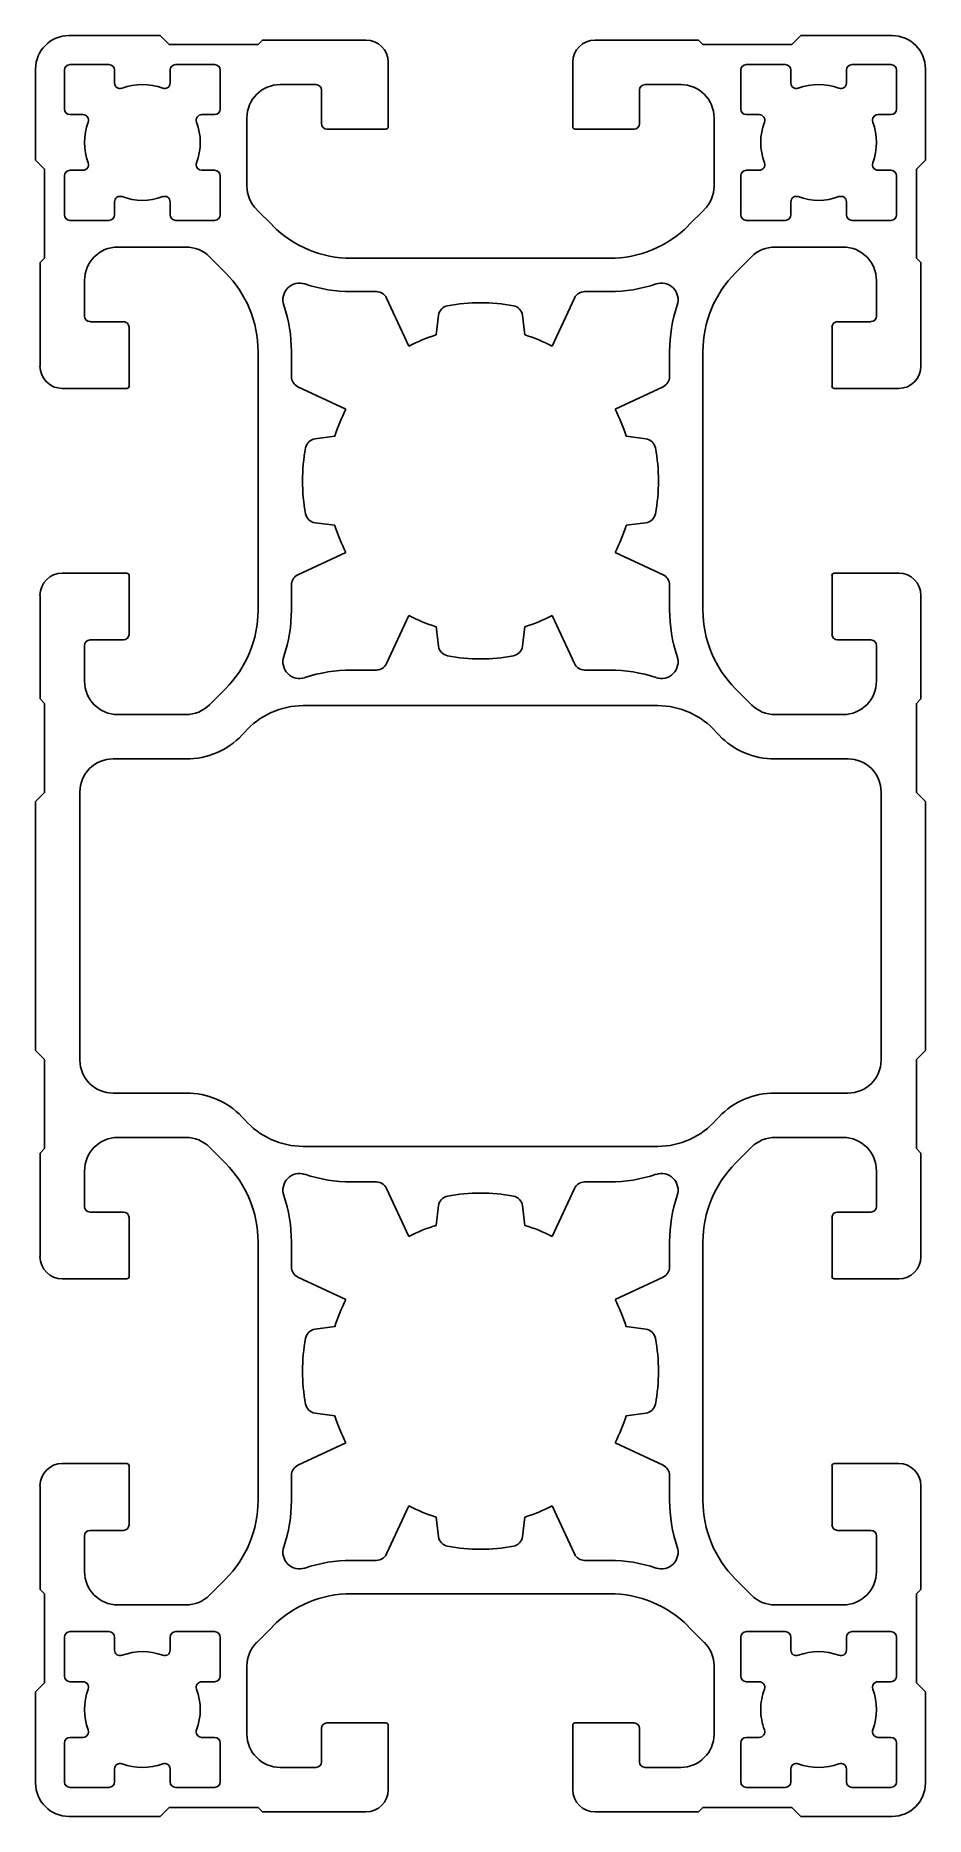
# Model space of a CAD drawing. Header units: inches. Extents: x 63528 to 65103, y 21865 to 25015.
import ezdxf

# ---------------------------------------------------------------- set-up
doc = ezdxf.new("R2010")
doc.units = ezdxf.units.IN
doc.header["$MEASUREMENT"] = 0

msp = doc.modelspace()

# ---------------------------------------------------------------- linework, layer by layer
at = {"color": 7, "linetype": 'Continuous', "lineweight": 25}
for p, q in [((63748.9, 25014.6), (63587.5, 25014.6)), ((63764.6, 24998.9), (63748.9, 25014.6)), ((64882.7, 25014.6), (64867, 24998.9)), ((65044.2, 25014.6), (64882.7, 25014.6)), ((63922.1, 24998.9), (63764.6, 24998.9)), ((63930, 25006.8), (63922.1, 24998.9)), ((64113, 25006.8), (63930, 25006.8)), ((64701.6, 25006.8), (64518.6, 25006.8)), ((64709.5, 24998.9), (64701.6, 25006.8)), ((64867, 24998.9), (64709.5, 24998.9)), ((63528.4, 24955.6), (63528.4, 24794.2)), ((63579.6, 24953.6), (63579.6, 24884.7)), ((63658.3, 24963.5), (63589.4, 24963.5)), ((63668.2, 24930.7), (63668.2, 24953.6)), ((63766.6, 24953.6), (63766.6, 24930.7)), ((63845.3, 24963.5), (63776.4, 24963.5)), ((63855.2, 24884.7), (63855.2, 24953.6)), ((64152.4, 24853.2), (64152.4, 24967.4)), ((64479.2, 24967.4), (64479.2, 24853.2)), ((64776.4, 24953.6), (64776.4, 24884.7)), ((64855.2, 24963.5), (64786.3, 24963.5)), ((64865, 24930.7), (64865, 24953.6)), ((64963.4, 24953.6), (64963.4, 24930.7)), ((65042.2, 24963.5), (64973.3, 24963.5)), ((65052, 24884.7), (65052, 24953.6)), ((65103.2, 24794.2), (65103.2, 24955.6)), ((63961.5, 24928), (64024.5, 24928)), ((64034.3, 24918.2), (64034.3, 24859.1)), ((64597.3, 24859.1), (64597.3, 24918.2)), ((64607.1, 24928), (64670.1, 24928)), ((63589.4, 24874.9), (63612.3, 24874.9)), ((63822.4, 24874.9), (63845.3, 24874.9)), ((63902.4, 24748.6), (63902.4, 24869)), ((64729.2, 24869), (64729.2, 24748.6)), ((64786.3, 24874.9), (64809.2, 24874.9)), ((65019.3, 24874.9), (65042.2, 24874.9)), ((64044.1, 24849.3), (64148.5, 24849.3)), ((64483.1, 24849.3), (64587.5, 24849.3)), ((63528.4, 24794.2), (63544.1, 24778.4)), ((65087.5, 24778.4), (65103.2, 24794.2)), ((63544.1, 24778.4), (63544.1, 24620.9)), ((63579.6, 24766.6), (63579.6, 24697.7)), ((63612.3, 24776.5), (63589.4, 24776.5)), ((63845.3, 24776.5), (63822.4, 24776.5)), ((63855.2, 24697.7), (63855.2, 24766.6)), ((64776.4, 24766.6), (64776.4, 24697.7)), ((64809.2, 24776.5), (64786.3, 24776.5)), ((65042.2, 24776.5), (65019.3, 24776.5)), ((65052, 24697.7), (65052, 24766.6)), ((65087.5, 24620.9), (65087.5, 24778.4)), ((63668.2, 24697.7), (63668.2, 24720.6)), ((63766.6, 24720.6), (63766.6, 24697.7)), ((63948, 24678.6), (63919.7, 24706.8)), ((64711.9, 24706.8), (64683.6, 24678.6)), ((64865, 24697.7), (64865, 24720.6)), ((64963.4, 24720.6), (64963.4, 24697.7)), ((63589.4, 24687.9), (63658.3, 24687.9)), ((63776.4, 24687.9), (63845.3, 24687.9)), ((64786.3, 24687.9), (64855.2, 24687.9)), ((64973.3, 24687.9), (65042.2, 24687.9)), ((63674.1, 24640.6), (63794.4, 24640.6)), ((64837.2, 24640.6), (64957.5, 24640.6)), ((63544.1, 24620.9), (63536.3, 24613.1)), ((63536.3, 24613.1), (63536.3, 24430)), ((63836.2, 24623.3), (63864.4, 24595.1)), ((64544.4, 24620.9), (64087.2, 24620.9)), ((64767.2, 24595.1), (64795.4, 24623.3)), ((65095.3, 24613.1), (65087.5, 24620.9)), ((65095.3, 24430), (65095.3, 24613.1)), ((63615, 24518.6), (63615, 24581.6)), ((65016.6, 24581.6), (65016.6, 24518.6)), ((64131.5, 24561.9), (64087.2, 24561.9)), ((64189.1, 24465.3), (64149.4, 24550.5)), ((64482.2, 24550.5), (64442.5, 24465.3)), ((64544.4, 24561.9), (64500.1, 24561.9)), ((63683.9, 24508.7), (63624.9, 24508.7)), ((64241.6, 24520), (64237.1, 24485.2)), ((64394.5, 24485.2), (64390, 24520)), ((65006.7, 24508.7), (64947.7, 24508.7)), ((63693.8, 24394.6), (63693.8, 24498.9)), ((64937.9, 24498.9), (64937.9, 24394.6)), ((63922.1, 24455.9), (63922.1, 23998.6)), ((63981.2, 24455.9), (63981.2, 24411.5)), ((64650.4, 24411.5), (64650.4, 24455.9)), ((64709.5, 23998.6), (64709.5, 24455.9)), ((63575.6, 24390.6), (63689.8, 24390.6)), ((63992.5, 24393.7), (64077.7, 24353.9)), ((64553.9, 24353.9), (64639.1, 24393.7)), ((64941.8, 24390.6), (65056, 24390.6)), ((64057.9, 24306), (64023.1, 24301.4)), ((64608.5, 24301.4), (64573.7, 24306)), ((64023.1, 24153.1), (64057.9, 24148.5)), ((64573.7, 24148.5), (64608.5, 24153.1)), ((64077.7, 24100.5), (63992.5, 24060.8)), ((64639.1, 24060.8), (64553.9, 24100.5)), ((63689.8, 24063.9), (63575.6, 24063.9)), ((65056, 24063.9), (64941.8, 24063.9)), ((63693.8, 23955.6), (63693.8, 24059.9)), ((63981.2, 24043), (63981.2, 23998.6)), ((64650.4, 23998.6), (64650.4, 24043)), ((64937.9, 24059.9), (64937.9, 23955.6)), ((63536.3, 24024.5), (63536.3, 23841.4)), ((65095.3, 23841.4), (65095.3, 24024.5)), ((64149.4, 23904), (64189.1, 23989.2)), ((64237.1, 23969.3), (64241.6, 23934.5)), ((64390, 23934.5), (64394.5, 23969.3)), ((64442.5, 23989.2), (64482.2, 23904)), ((63624.9, 23945.7), (63683.9, 23945.7)), ((64947.7, 23945.7), (65006.7, 23945.7)), ((63615, 23872.9), (63615, 23935.9)), ((65016.6, 23935.9), (65016.6, 23872.9)), ((64087.2, 23892.6), (64131.5, 23892.6)), ((64500.1, 23892.6), (64544.4, 23892.6)), ((63864.4, 23859.4), (63836.2, 23831.2)), ((64795.4, 23831.2), (64767.2, 23859.4)), ((63536.3, 23841.4), (63544.1, 23833.5)), ((63544.1, 23833.5), (63544.1, 23676.1)), ((63794.4, 23813.9), (63674.1, 23813.9)), ((64629.4, 23829.6), (64002.2, 23829.6)), ((64957.5, 23813.9), (64837.2, 23813.9)), ((65087.5, 23833.5), (65095.3, 23841.4)), ((65087.5, 23676.1), (65087.5, 23833.5)), ((63801.8, 23735.3), (63665.4, 23735.3)), ((64966.2, 23735.3), (64829.8, 23735.3)), ((63544.1, 23676.1), (63528.4, 23660.3)), ((63528.4, 23660.3), (63528.4, 23219.4)), ((63606.9, 23676.8), (63606.9, 23202.8)), ((65024.7, 23202.8), (65024.7, 23676.8)), ((65103.2, 23660.3), (65087.5, 23676.1)), ((65103.2, 23219.4), (65103.2, 23660.3)), ((63528.4, 23219.4), (63544.1, 23203.6)), ((65087.5, 23203.6), (65103.2, 23219.4)), ((63544.1, 23203.6), (63544.1, 23046.1)), ((65087.5, 23046.1), (65087.5, 23203.6)), ((63665.4, 23144.4), (63801.8, 23144.4)), ((64829.8, 23144.4), (64966.2, 23144.4)), ((63674.1, 23065.8), (63794.4, 23065.8)), ((64837.2, 23065.8), (64957.5, 23065.8)), ((63544.1, 23046.1), (63536.3, 23038.3)), ((63536.3, 23038.3), (63536.3, 22855.2)), ((63836.2, 23048.5), (63864.4, 23020.3)), ((64002.2, 23050.1), (64629.4, 23050.1)), ((64767.2, 23020.3), (64795.4, 23048.5)), ((65095.3, 23038.3), (65087.5, 23046.1)), ((65095.3, 22855.2), (65095.3, 23038.3)), ((63615, 22943.8), (63615, 23006.8)), ((65016.6, 23006.8), (65016.6, 22943.8)), ((64131.5, 22987.1), (64087.2, 22987.1)), ((64189.1, 22890.5), (64149.4, 22975.7)), ((64482.2, 22975.7), (64442.5, 22890.5)), ((64544.4, 22987.1), (64500.1, 22987.1)), ((63683.9, 22933.9), (63624.9, 22933.9)), ((64241.6, 22945.2), (64237.1, 22910.4)), ((64394.5, 22910.4), (64390, 22945.2)), ((65006.7, 22933.9), (64947.7, 22933.9)), ((63693.8, 22819.8), (63693.8, 22924.1)), ((64937.9, 22924.1), (64937.9, 22819.8)), ((63922.1, 22881.1), (63922.1, 22423.8)), ((63981.2, 22881.1), (63981.2, 22836.7)), ((64650.4, 22836.7), (64650.4, 22881.1)), ((64709.5, 22423.8), (64709.5, 22881.1)), ((63575.6, 22815.8), (63689.8, 22815.8)), ((63992.5, 22818.9), (64077.7, 22779.1)), ((64553.9, 22779.1), (64639.1, 22818.9)), ((64941.8, 22815.8), (65056, 22815.8)), ((64057.9, 22731.2), (64023.1, 22726.6)), ((64608.5, 22726.6), (64573.7, 22731.2)), ((64023.1, 22578.3), (64057.9, 22573.7)), ((64573.7, 22573.7), (64608.5, 22578.3)), ((64077.7, 22525.7), (63992.5, 22486)), ((64639.1, 22486), (64553.9, 22525.7)), ((63689.8, 22489), (63575.6, 22489)), ((65056, 22489), (64941.8, 22489)), ((63693.8, 22380.8), (63693.8, 22485.1)), ((63981.2, 22468.1), (63981.2, 22423.8)), ((64650.4, 22423.8), (64650.4, 22468.1)), ((64937.9, 22485.1), (64937.9, 22380.8)), ((63536.3, 22449.7), (63536.3, 22266.6)), ((65095.3, 22266.6), (65095.3, 22449.7)), ((64149.4, 22329.2), (64189.1, 22414.4)), ((64237.1, 22394.5), (64241.6, 22359.7)), ((64390, 22359.7), (64394.5, 22394.5)), ((64442.5, 22414.4), (64482.2, 22329.2)), ((63624.9, 22370.9), (63683.9, 22370.9)), ((64947.7, 22370.9), (65006.7, 22370.9)), ((63615, 22298.1), (63615, 22361.1)), ((65016.6, 22361.1), (65016.6, 22298.1)), ((64087.2, 22317.8), (64131.5, 22317.8)), ((64500.1, 22317.8), (64544.4, 22317.8)), ((63864.4, 22284.6), (63836.2, 22256.3)), ((64795.4, 22256.3), (64767.2, 22284.6)), ((63536.3, 22266.6), (63544.1, 22258.7)), ((63544.1, 22258.7), (63544.1, 22101.3)), ((63794.4, 22239), (63674.1, 22239)), ((64087.2, 22258.7), (64544.4, 22258.7)), ((64957.5, 22239), (64837.2, 22239)), ((65087.5, 22258.7), (65095.3, 22266.6)), ((65087.5, 22101.3), (65087.5, 22258.7)), ((63579.6, 22182), (63579.6, 22113.1)), ((63658.3, 22191.8), (63589.4, 22191.8)), ((63668.2, 22159.1), (63668.2, 22182)), ((63766.6, 22182), (63766.6, 22159.1)), ((63845.3, 22191.8), (63776.4, 22191.8)), ((63855.2, 22113.1), (63855.2, 22182)), ((63919.7, 22172.8), (63948, 22201.1)), ((64683.6, 22201.1), (64711.9, 22172.8)), ((64776.4, 22182), (64776.4, 22113.1)), ((64855.2, 22191.8), (64786.3, 22191.8)), ((64865, 22159.1), (64865, 22182)), ((64963.4, 22182), (64963.4, 22159.1)), ((65042.2, 22191.8), (64973.3, 22191.8)), ((65052, 22113.1), (65052, 22182)), ((63902.4, 22010.7), (63902.4, 22131.1)), ((64729.2, 22131.1), (64729.2, 22010.7)), ((63544.1, 22101.3), (63528.4, 22085.5)), ((63528.4, 22085.5), (63528.4, 21924.1)), ((63589.4, 22103.2), (63612.3, 22103.2)), ((63822.4, 22103.2), (63845.3, 22103.2)), ((64786.3, 22103.2), (64809.2, 22103.2)), ((65019.3, 22103.2), (65042.2, 22103.2)), ((65103.2, 22085.5), (65087.5, 22101.3)), ((65103.2, 21924.1), (65103.2, 22085.5)), ((64034.3, 22020.5), (64034.3, 21961.5)), ((64148.5, 22030.4), (64044.1, 22030.4)), ((64152.4, 21912.3), (64152.4, 22026.5)), ((64479.2, 22026.5), (64479.2, 21912.3)), ((64587.5, 22030.4), (64483.1, 22030.4)), ((64597.3, 21961.5), (64597.3, 22020.5)), ((63579.6, 21995), (63579.6, 21926.1)), ((63612.3, 22004.8), (63589.4, 22004.8)), ((63845.3, 22004.8), (63822.4, 22004.8)), ((63855.2, 21926.1), (63855.2, 21995)), ((64776.4, 21995), (64776.4, 21926.1)), ((64809.2, 22004.8), (64786.3, 22004.8)), ((65042.2, 22004.8), (65019.3, 22004.8)), ((65052, 21926.1), (65052, 21995)), ((63668.2, 21926.1), (63668.2, 21948.9)), ((63766.6, 21948.9), (63766.6, 21926.1)), ((64024.5, 21951.6), (63961.5, 21951.6)), ((64670.1, 21951.6), (64607.1, 21951.6)), ((64865, 21926.1), (64865, 21948.9)), ((64963.4, 21948.9), (64963.4, 21926.1)), ((63589.4, 21916.2), (63658.3, 21916.2)), ((63776.4, 21916.2), (63845.3, 21916.2)), ((64786.3, 21916.2), (64855.2, 21916.2)), ((64973.3, 21916.2), (65042.2, 21916.2)), ((63587.5, 21865), (63748.9, 21865)), ((63748.9, 21865), (63764.6, 21880.8)), ((63764.6, 21880.8), (63922.1, 21880.8)), ((63922.1, 21880.8), (63930, 21872.9)), ((63930, 21872.9), (64113, 21872.9)), ((64518.6, 21872.9), (64701.6, 21872.9)), ((64701.6, 21872.9), (64709.5, 21880.8)), ((64709.5, 21880.8), (64867, 21880.8)), ((64867, 21880.8), (64882.7, 21865)), ((64882.7, 21865), (65044.2, 21865))]:
    msp.add_line(p, q, dxfattribs=at)
for centre, radius, start, end in [((63587.5, 24955.6), 59.1, 90, 180), ((65044.2, 24955.6), 59.1, 0, 90), ((64113, 24967.4), 39.4, 0, 89.9998), ((64518.6, 24967.4), 39.4, 90.0002, 180), ((63589.4, 24953.6), 9.84, 90, 180), ((63658.3, 24953.6), 9.84, 0, 90), ((63776.4, 24953.6), 9.84, 90, 180), ((63845.3, 24953.6), 9.84, 0, 90), ((64786.3, 24953.6), 9.84, 90, 180), ((64855.2, 24953.6), 9.84, 360, 90), ((64973.3, 24953.6), 9.84, 90, 180), ((65042.2, 24953.6), 9.84, 0, 90), ((63678, 24930.7), 9.84, 180, 290.541), ((63717.4, 24825.7), 102.4, 69.459, 110.541), ((63756.7, 24930.7), 9.84, 249.459, 360), ((63961.5, 24869), 59.1, 90, 180), ((64024.5, 24918.2), 9.84, 360, 90), ((64607.1, 24918.2), 9.84, 90, 180), ((64670.1, 24869), 59.1, 360, 90), ((64874.9, 24930.7), 9.84, 180, 290.541), ((64914.2, 24825.7), 102.4, 69.459, 110.541), ((64953.6, 24930.7), 9.84, 249.459, 0), ((63589.4, 24884.7), 9.84, 180, 270), ((63845.3, 24884.7), 9.84, 270, 0), ((64786.3, 24884.7), 9.84, 180, 270), ((65042.2, 24884.7), 9.84, 270, 360), ((63612.3, 24865), 9.84, 339.459, 90), ((63717.4, 24825.7), 102.4, 159.459, 200.541), ((63822.4, 24865), 9.84, 90, 200.541), ((63717.4, 24825.7), 102.4, 339.459, 20.541), ((64044.1, 24859.1), 9.84, 180, 270), ((64148.5, 24853.2), 3.94, 270, 360), ((64483.1, 24853.2), 3.94, 180, 270), ((64587.5, 24859.1), 9.84, 270, 360), ((64809.2, 24865), 9.84, 339.459, 90), ((64914.2, 24825.7), 102.4, 159.459, 200.541), ((65019.3, 24865), 9.84, 90, 200.541), ((64914.2, 24825.7), 102.4, 339.459, 20.541), ((63612.3, 24786.3), 9.84, 270, 20.541), ((63822.4, 24786.3), 9.84, 159.459, 180), ((64809.2, 24786.3), 9.84, 270, 20.541), ((65019.3, 24786.3), 9.84, 159.459, 270), ((63589.4, 24766.6), 9.84, 90, 180), ((63822.4, 24786.3), 9.84, 180, 270), ((63845.3, 24766.6), 9.84, 360, 90), ((64786.3, 24766.6), 9.84, 90, 180), ((65042.2, 24766.6), 9.84, 360, 90), ((63678, 24720.6), 9.84, 69.459, 180), ((63717.4, 24825.7), 102.4, 249.459, 290.541), ((63756.7, 24720.6), 9.84, 360, 110.541), ((63961.5, 24748.6), 59.1, 180, 225), ((64670.1, 24748.6), 59.1, 315, 0), ((64874.9, 24720.6), 9.84, 69.459, 180), ((64914.2, 24825.7), 102.4, 249.459, 290.541), ((64953.6, 24720.6), 9.84, 0, 110.541), ((63589.4, 24697.7), 9.84, 180, 270), ((63658.3, 24697.7), 9.84, 270, 0), ((63776.4, 24697.7), 9.84, 180, 270), ((63845.3, 24697.7), 9.84, 270, 0), ((64786.3, 24697.7), 9.84, 180, 270), ((64855.2, 24697.7), 9.84, 270, 360), ((64973.3, 24697.7), 9.84, 180, 270), ((65042.2, 24697.7), 9.84, 270, 0), ((64087.2, 24817.8), 196.9, 225, 270), ((64544.4, 24817.8), 196.9, 270, 315), ((63674.1, 24581.6), 59.1, 90, 180), ((63794.4, 24581.6), 59.1, 45, 90), ((64837.2, 24581.6), 59.1, 90, 135), ((64957.5, 24581.6), 59.1, 0, 90), ((63725.3, 24455.9), 196.9, 360, 45), ((63995.6, 24547.4), 29.5, 71.2916, 198.7084), ((64087.2, 24817.8), 255.9, 251.2916, 270), ((64544.4, 24817.8), 255.9, 270, 288.7084), ((64636, 24547.4), 29.5, 341.2916, 108.7084), ((64906.4, 24455.9), 196.9, 135, 180), ((63725.3, 24455.9), 255.9, 360, 18.7084), ((64131.5, 24542.2), 19.7, 25, 90), ((64261.2, 24517.4), 19.7, 100.664, 172.5), ((64315.8, 24227.2), 315, 79.336, 100.664), ((64370.4, 24517.4), 19.7, 7.5, 79.336), ((64500.1, 24542.2), 19.7, 90, 155), ((64906.4, 24455.9), 255.9, 161.2916, 180), ((63624.9, 24518.6), 9.84, 180, 270), ((63683.9, 24498.9), 9.84, 0, 90), ((64947.7, 24498.9), 9.84, 90, 180), ((65006.7, 24518.6), 9.84, 270, 360), ((64315.8, 24227.2), 269.7, 106.976, 118.024), ((64315.8, 24227.2), 269.7, 61.976, 73.024), ((63575.6, 24430), 39.4, 180.0002, 270), ((64000.8, 24411.5), 19.7, 180, 245), ((64630.8, 24411.5), 19.7, 295, 0), ((65056, 24430), 39.4, 270, 359.9998), ((63689.8, 24394.6), 3.94, 270, 0), ((64941.8, 24394.6), 3.94, 180, 270), ((64315.8, 24227.2), 269.7, 151.976, 163.024), ((64315.8, 24227.2), 269.7, 16.976, 28.024), ((64315.8, 24227.2), 315, 169.336, 180), ((64025.6, 24281.9), 19.7, 97.5, 169.336), ((64606, 24281.9), 19.7, 10.664, 82.5), ((64315.8, 24227.2), 315, 349.336, 10.664), ((64315.8, 24227.2), 315, 180, 190.664), ((64025.6, 24172.6), 19.7, 190.664, 262.5), ((64606, 24172.6), 19.7, 277.5, 349.336), ((64315.8, 24227.2), 269.7, 196.976, 208.024), ((64315.8, 24227.2), 269.7, 331.976, 343.024), ((63575.6, 24024.5), 39.4, 90, 179.9998), ((63689.8, 24059.9), 3.94, 0, 90), ((64941.8, 24059.9), 3.94, 90, 180), ((65056, 24024.5), 39.4, 360, 90), ((64000.8, 24043), 19.7, 115, 180), ((64630.8, 24043), 19.7, 0, 65), ((63725.3, 23998.6), 196.9, 315, 360), ((63725.3, 23998.6), 255.9, 341.2916, 360), ((64315.8, 24227.2), 269.7, 241.976, 253.024), ((64315.8, 24227.2), 269.7, 286.976, 298.024), ((64906.4, 23998.6), 255.9, 180, 198.7084), ((64906.4, 23998.6), 196.9, 180, 225), ((63624.9, 23935.9), 9.84, 90, 180), ((63683.9, 23955.6), 9.84, 270, 0), ((64947.7, 23955.6), 9.84, 180, 270), ((65006.7, 23935.9), 9.84, 0, 90), ((63995.6, 23907), 29.5, 161.2916, 288.7084), ((64261.2, 23937.1), 19.7, 187.5, 259.336), ((64315.8, 24227.2), 315, 259.336, 280.664), ((64370.4, 23937.1), 19.7, 280.664, 352.5), ((64636, 23907), 29.5, 251.2916, 18.7084), ((64087.2, 23636.7), 255.9, 90, 108.7084), ((64131.5, 23912.3), 19.7, 270, 335), ((64500.1, 23912.3), 19.7, 205, 270), ((64544.4, 23636.7), 255.9, 71.2916, 90), ((63674.1, 23872.9), 59.1, 180, 270), ((64957.5, 23872.9), 59.1, 270, 360), ((63794.4, 23872.9), 59.1, 270, 315), ((64002.2, 23691.8), 137.8, 90, 138.9177), ((64629.4, 23691.8), 137.8, 41.0823, 90), ((64837.2, 23872.9), 59.1, 225, 270), ((63794.4, 23872.9), 137.8, 273.0621, 318.9177), ((64837.2, 23872.9), 137.8, 221.0823, 266.9379), ((63665.4, 23676.8), 58.5, 90, 180), ((64966.2, 23676.8), 58.5, 360, 90), ((63665.4, 23202.8), 58.5, 180, 270), ((64966.2, 23202.8), 58.5, 270, 0), ((63794.4, 23006.8), 137.8, 41.0823, 86.9379), ((64837.2, 23006.8), 137.8, 93.0621, 138.9177), ((64002.2, 23187.9), 137.8, 221.0823, 270), ((64629.4, 23187.9), 137.8, 270, 318.9177), ((63674.1, 23006.8), 59.1, 90, 180), ((63794.4, 23006.8), 59.1, 45, 90), ((64837.2, 23006.8), 59.1, 90, 135), ((64957.5, 23006.8), 59.1, 0, 90), ((63725.3, 22881.1), 196.9, 0, 45), ((63995.6, 22972.6), 29.5, 71.2916, 198.7084), ((64087.2, 23243), 255.9, 251.2916, 270), ((64544.4, 23243), 255.9, 270, 288.7084), ((64636, 22972.6), 29.5, 341.2916, 108.7084), ((64906.4, 22881.1), 196.9, 135, 180), ((63725.3, 22881.1), 255.9, 0, 18.7084), ((64131.5, 22967.4), 19.7, 25, 90), ((64261.2, 22942.6), 19.7, 100.664, 172.5), ((64315.8, 22652.4), 315, 79.336, 100.664), ((64370.4, 22942.6), 19.7, 7.5, 79.336), ((64500.1, 22967.4), 19.7, 90, 155), ((64906.4, 22881.1), 255.9, 161.2916, 180), ((63624.9, 22943.8), 9.84, 180, 270), ((63683.9, 22924.1), 9.84, 0, 90), ((64947.7, 22924.1), 9.84, 90, 180), ((65006.7, 22943.8), 9.84, 270, 0), ((64315.8, 22652.4), 269.7, 106.976, 118.024), ((64315.8, 22652.4), 269.7, 61.976, 73.024), ((63575.6, 22855.2), 39.4, 180.0002, 270), ((64000.8, 22836.7), 19.7, 180, 245), ((64630.8, 22836.7), 19.7, 295, 0), ((65056, 22855.2), 39.4, 270, 0), ((63689.8, 22819.8), 3.94, 270, 0), ((64941.8, 22819.8), 3.94, 180, 270), ((64315.8, 22652.4), 269.7, 151.976, 163.024), ((64315.8, 22652.4), 269.7, 16.976, 28.024), ((64315.8, 22652.4), 315, 169.336, 180), ((64025.6, 22707.1), 19.7, 97.5, 169.336), ((64606, 22707.1), 19.7, 10.664, 82.5), ((64315.8, 22652.4), 315, 349.336, 10.664), ((64315.8, 22652.4), 315, 180, 190.664), ((64025.6, 22597.8), 19.7, 190.664, 262.5), ((64606, 22597.8), 19.7, 277.5, 349.336), ((64315.8, 22652.4), 269.7, 196.976, 208.024), ((64315.8, 22652.4), 269.7, 331.976, 343.024), ((63575.6, 22449.7), 39.4, 90, 179.9998), ((63689.8, 22485.1), 3.94, 0, 90), ((64941.8, 22485.1), 3.94, 90, 180), ((65056, 22449.7), 39.4, 0.0002, 90), ((64000.8, 22468.1), 19.7, 115, 180), ((64630.8, 22468.1), 19.7, 0, 65), ((63725.3, 22423.8), 196.9, 315, 0), ((63725.3, 22423.8), 255.9, 341.2916, 0), ((64315.8, 22652.4), 269.7, 241.976, 253.024), ((64315.8, 22652.4), 269.7, 286.976, 298.024), ((64906.4, 22423.8), 255.9, 180, 198.7084), ((64906.4, 22423.8), 196.9, 180, 225), ((63624.9, 22361.1), 9.84, 90, 180), ((63683.9, 22380.8), 9.84, 270, 0), ((64947.7, 22380.8), 9.84, 180, 270), ((65006.7, 22361.1), 9.84, 0, 90), ((63995.6, 22332.2), 29.5, 161.2916, 288.7084), ((64261.2, 22362.3), 19.7, 187.5, 259.336), ((64315.8, 22652.4), 315, 259.336, 280.664), ((64370.4, 22362.3), 19.7, 280.664, 352.5), ((64636, 22332.2), 29.5, 251.2916, 18.7084), ((64087.2, 22061.9), 255.9, 90, 108.7084), ((64131.5, 22337.5), 19.7, 270, 335), ((64500.1, 22337.5), 19.7, 205, 270), ((64544.4, 22061.9), 255.9, 71.2916, 90), ((63674.1, 22298.1), 59.1, 180, 270), ((64957.5, 22298.1), 59.1, 270, 0), ((63794.4, 22298.1), 59.1, 270, 315), ((64087.2, 22061.9), 196.9, 90, 135), ((64544.4, 22061.9), 196.9, 45, 90), ((64837.2, 22298.1), 59.1, 225, 270), ((63589.4, 22182), 9.84, 90, 180), ((63658.3, 22182), 9.84, 0, 90), ((63776.4, 22182), 9.84, 90, 180), ((63845.3, 22182), 9.84, 0, 90), ((64786.3, 22182), 9.84, 90, 180), ((64855.2, 22182), 9.84, 0, 90), ((64973.3, 22182), 9.84, 90, 180), ((65042.2, 22182), 9.84, 0, 90), ((63678, 22159.1), 9.84, 180, 290.541), ((63717.4, 22054), 102.4, 69.459, 110.541), ((63756.7, 22159.1), 9.84, 249.459, 0), ((63961.5, 22131.1), 59.1, 135, 180), ((64670.1, 22131.1), 59.1, 0, 45), ((64874.9, 22159.1), 9.84, 180, 290.541), ((64914.2, 22054), 102.4, 69.459, 110.541), ((64953.6, 22159.1), 9.84, 249.459, 0), ((63589.4, 22113.1), 9.84, 180, 270), ((63845.3, 22113.1), 9.84, 270, 0), ((64786.3, 22113.1), 9.84, 180, 270), ((65042.2, 22113.1), 9.84, 270, 0), ((63612.3, 22093.4), 9.84, 339.459, 90), ((63717.4, 22054), 102.4, 159.459, 200.541), ((63822.4, 22093.4), 9.84, 90, 200.541), ((63717.4, 22054), 102.4, 339.459, 20.541), ((64809.2, 22093.4), 9.84, 339.459, 90), ((64914.2, 22054), 102.4, 159.459, 180), ((65019.3, 22093.4), 9.84, 90, 200.541), ((64914.2, 22054), 102.4, 339.459, 20.541), ((64914.2, 22054), 102.4, 180, 200.541), ((63612.3, 22014.6), 9.84, 270, 20.541), ((63822.4, 22014.6), 9.84, 159.459, 180), ((64044.1, 22020.5), 9.84, 90, 180), ((64148.5, 22026.5), 3.94, 0, 90), ((64483.1, 22026.5), 3.94, 90, 180), ((64587.5, 22020.5), 9.84, 0, 90), ((64809.2, 22014.6), 9.84, 270, 20.541), ((65019.3, 22014.6), 9.84, 159.459, 180), ((63589.4, 21995), 9.84, 90, 180), ((63822.4, 22014.6), 9.84, 180, 270), ((63845.3, 21995), 9.84, 0, 90), ((63961.5, 22010.7), 59.1, 180, 270), ((64670.1, 22010.7), 59.1, 270, 0), ((64786.3, 21995), 9.84, 90, 180), ((65019.3, 22014.6), 9.84, 180, 270), ((65042.2, 21995), 9.84, 0, 90), ((63678, 21948.9), 9.84, 69.459, 180), ((63717.4, 22054), 102.4, 249.459, 290.541), ((63756.7, 21948.9), 9.84, 0, 110.541), ((64024.5, 21961.5), 9.84, 270, 0), ((64607.1, 21961.5), 9.84, 180, 270), ((64874.9, 21948.9), 9.84, 69.459, 180), ((64914.2, 22054), 102.4, 249.459, 290.541), ((64953.6, 21948.9), 9.84, 0, 110.541), ((63587.5, 21924.1), 59.1, 180, 270), ((63589.4, 21926.1), 9.84, 180, 270), ((63658.3, 21926.1), 9.84, 270, 0), ((63776.4, 21926.1), 9.84, 180, 270), ((63845.3, 21926.1), 9.84, 270, 0), ((64786.3, 21926.1), 9.84, 180, 270), ((64855.2, 21926.1), 9.84, 270, 0), ((64973.3, 21926.1), 9.84, 180, 270), ((65042.2, 21926.1), 9.84, 270, 0), ((65044.2, 21924.1), 59.1, 270, 0), ((64113, 21912.3), 39.4, 270.0002, 0), ((64518.6, 21912.3), 39.4, 180, 269.9998)]:
    msp.add_arc(centre, radius, start, end, dxfattribs=at)

doc.saveas('drawing.dxf')
